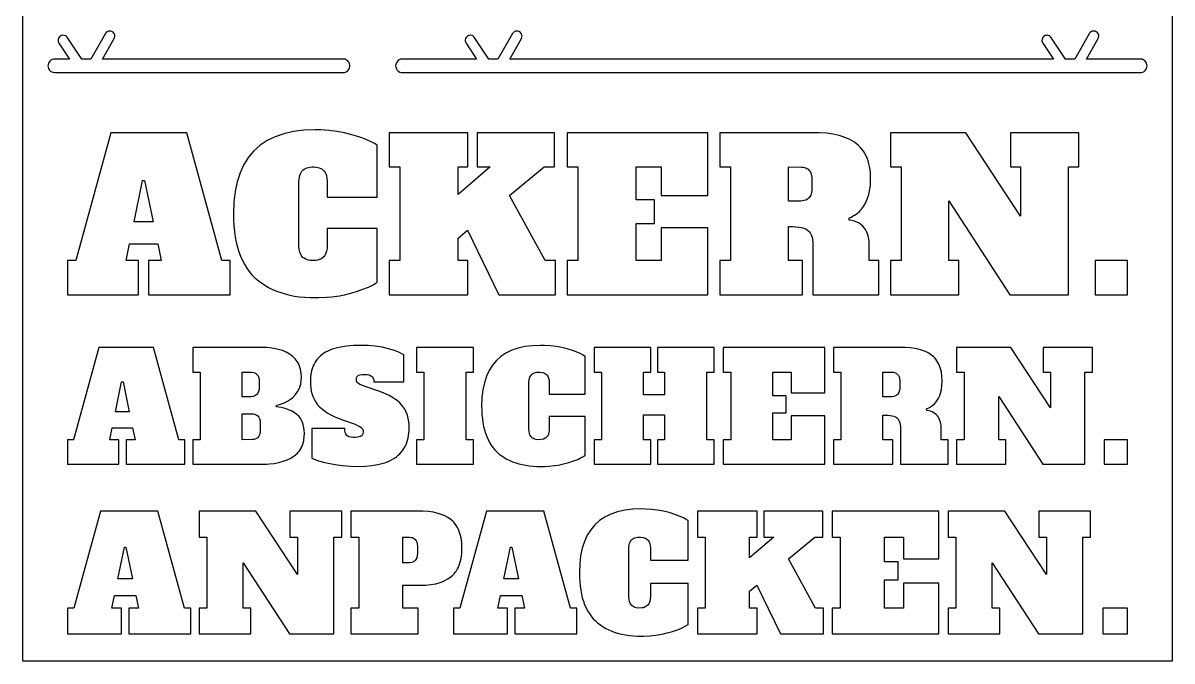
# Model space of a CAD drawing. Header units: millimetres. Extents: x 0 to 254, y 0 to 311.
# Drawn here: x 0.5 to 254.1, y 0.5 to 141.4 of the extents above; entities that cross this region are included whole.
import ezdxf

# ---------------------------------------------------------------- set-up
doc = ezdxf.new("R2010")
doc.units = ezdxf.units.MM

msp = doc.modelspace()

# ---------------------------------------------------------------- linework, layer by layer
at = {"layer": 'ENTGITTERRAHMEN'}
msp.add_lwpolyline([(0.5, 311.496), (254.105, 311.496), (254.105, 0.5), (0.5, 0.5)], close=True, dxfattribs=at)
at = {"layer": 'MOTIV'}
for points in [[(20.124, 139.481), (19.807, 139.57), (19.587, 139.577), (19.37, 139.54), (19.068, 139.407), (18.818, 139.193), (18.69, 139.013), (15.483, 133.402), (13.465, 133.402), (10.238, 138.232), (10.083, 138.388), (9.9, 138.51), (9.59, 138.622), (9.261, 138.638), (8.941, 138.558), (8.746, 138.455), (8.576, 138.315), (8.436, 138.145), (8.332, 137.951), (8.268, 137.74), (8.246, 137.521), (8.294, 137.195), (8.435, 136.897), (10.765, 133.402), (7.498, 133.402), (7.205, 133.373), (6.924, 133.288), (6.666, 133.15), (6.439, 132.963), (6.252, 132.736), (6.114, 132.477), (6.029, 132.197), (6, 131.904), (6.029, 131.612), (6.114, 131.331), (6.34, 130.954), (6.666, 130.659), (7.063, 130.471), (7.498, 130.407), (71.144, 130.407), (71.436, 130.436), (71.717, 130.521), (72.094, 130.747), (72.302, 130.954), (72.465, 131.198), (72.577, 131.47), (72.634, 131.758), (72.634, 132.051), (72.577, 132.339), (72.465, 132.61), (72.302, 132.854), (72.094, 133.062), (71.85, 133.225), (71.579, 133.337), (71.144, 133.402), (18.071, 133.402), (20.64, 137.899), (20.73, 138.1), (20.788, 138.424), (20.749, 138.752), (20.616, 139.054), (20.402, 139.304)], [(110.407, 139.144), (110.256, 139.304), (109.978, 139.481), (109.661, 139.57), (109.441, 139.577), (109.223, 139.54), (108.922, 139.407), (108.748, 139.273), (108.544, 139.013), (105.337, 133.402), (103.319, 133.402), (100.092, 138.232), (99.848, 138.453), (99.654, 138.557), (99.334, 138.638), (99.005, 138.622), (98.794, 138.558), (98.6, 138.455), (98.43, 138.315), (98.29, 138.145), (98.186, 137.951), (98.106, 137.631), (98.105, 137.411), (98.148, 137.195), (98.289, 136.897), (100.619, 133.402), (84.101, 133.395), (83.813, 133.337), (83.542, 133.225), (83.298, 133.062), (83.002, 132.736), (82.864, 132.477), (82.779, 132.197), (82.75, 131.904), (82.779, 131.612), (82.927, 131.198), (83.09, 130.954), (83.298, 130.747), (83.675, 130.521), (83.955, 130.436), (84.248, 130.407), (247.107, 130.407), (247.4, 130.436), (247.681, 130.521), (247.939, 130.659), (248.166, 130.845), (248.353, 131.072), (248.491, 131.331), (248.576, 131.612), (248.605, 131.904), (248.576, 132.197), (248.491, 132.477), (248.353, 132.736), (248.166, 132.963), (247.813, 133.225), (247.542, 133.337), (247.254, 133.395), (235.217, 133.402), (237.787, 137.899), (237.907, 138.206), (237.934, 138.424), (237.919, 138.644), (237.861, 138.856), (237.7, 139.144), (237.549, 139.304), (237.369, 139.431), (237.168, 139.521), (236.843, 139.579), (236.516, 139.54), (236.31, 139.461), (236.04, 139.273), (235.896, 139.106), (232.63, 133.402), (230.611, 133.402), (227.385, 138.232), (227.229, 138.388), (227.046, 138.51), (226.736, 138.622), (226.517, 138.643), (226.298, 138.622), (226.087, 138.558), (225.804, 138.389), (225.649, 138.234), (225.526, 138.051), (225.415, 137.74), (225.398, 137.411), (225.441, 137.195), (225.581, 136.897), (227.912, 133.402), (107.924, 133.402), (110.494, 137.899), (110.614, 138.206), (110.642, 138.424), (110.626, 138.644), (110.524, 138.957)], [(26.022, 81.362), (26.022, 88.898), (23.264, 88.898), (24, 92.574), (30.249, 92.574), (30.984, 88.898), (28.227, 88.898), (28.227, 81.362), (46.241, 81.362), (46.241, 88.898), (44.403, 88.898), (36.637, 117.113), (19.91, 117.113), (12.144, 88.898), (10.305, 88.898), (10.305, 81.362)], [(48.154, 90.862), (48.514, 89.882), (48.923, 88.955), (49.379, 88.082), (49.884, 87.263), (50.437, 86.498), (51.038, 85.787), (51.686, 85.13), (52.38, 84.522), (53.113, 83.959), (53.888, 83.442), (54.702, 82.969), (55.558, 82.541), (56.454, 82.159), (57.39, 81.821), (58.367, 81.529), (59.385, 81.281), (60.443, 81.078), (61.542, 80.921), (62.681, 80.808), (63.861, 80.741), (65.696, 80.724), (67.499, 80.805), (68.67, 80.912), (70.379, 81.155), (71.487, 81.371), (72.569, 81.63), (74.121, 82.082), (75.511, 82.559), (76.736, 83.058), (77.793, 83.578), (78.684, 84.119), (78.684, 96.021), (67.655, 96.021), (67.655, 92.299), (67.619, 91.592), (67.512, 90.971), (67.332, 90.433), (67.081, 89.98), (66.874, 89.725), (66.503, 89.409), (66.216, 89.24), (65.897, 89.105), (65.547, 89.003), (65.164, 88.936), (64.75, 88.902), (64.311, 88.902), (63.897, 88.936), (63.514, 89.003), (63.163, 89.105), (62.844, 89.24), (62.557, 89.409), (62.302, 89.611), (61.979, 89.98), (61.728, 90.433), (61.601, 90.782), (61.469, 91.376), (61.41, 92.054), (61.41, 106.421), (61.441, 106.883), (61.505, 107.306), (61.601, 107.693), (61.728, 108.042), (61.888, 108.353), (62.079, 108.627), (62.302, 108.864), (62.557, 109.066), (62.844, 109.235), (63.163, 109.37), (63.514, 109.471), (63.897, 109.539), (64.311, 109.573), (64.75, 109.573), (65.164, 109.539), (65.547, 109.471), (65.897, 109.37), (66.216, 109.235), (66.503, 109.066), (66.758, 108.864), (66.982, 108.627), (67.173, 108.353), (67.332, 108.042), (67.46, 107.693), (67.591, 107.099), (67.651, 106.421), (67.655, 102.868), (78.684, 102.868), (78.684, 114.356), (78.12, 114.719), (77.478, 115.073), (76.369, 115.585), (75.533, 115.915), (74.618, 116.236), (73.101, 116.7), (71.467, 117.104), (69.777, 117.412), (68.029, 117.622), (66.225, 117.735), (64.99, 117.757), (62.508, 117.662), (60.211, 117.379), (58.097, 116.906), (56.167, 116.245), (54.421, 115.394), (52.858, 114.355), (51.48, 113.127), (50.285, 111.71), (49.274, 110.103), (48.447, 108.308), (47.803, 106.324), (47.344, 104.151), (47.068, 101.789), (46.976, 99.237), (47, 97.879), (47.072, 96.575), (47.192, 95.325), (47.361, 94.128), (47.577, 92.986), (47.841, 91.897)], [(100.742, 109.577), (103.637, 109.577), (96.514, 103.511), (96.514, 109.577), (98.72, 109.577), (98.72, 117.113), (81.349, 117.113), (81.349, 109.577), (83.647, 109.577), (83.647, 88.898), (81.349, 88.898), (81.349, 81.362), (98.72, 81.362), (98.72, 88.898), (96.514, 88.898), (96.514, 93.861), (98.628, 95.607), (105.521, 81.362), (118.066, 81.362), (118.066, 88.898), (115.768, 88.898), (107.864, 103.235), (115.538, 109.577), (117.836, 109.577), (117.836, 117.113), (100.742, 117.113)], [(135.804, 97.078), (139.848, 97.078), (139.848, 102.316), (135.804, 102.316), (135.804, 109.577), (141.364, 109.577), (141.364, 103.235), (151.658, 103.235), (151.658, 117.113), (120.639, 117.113), (120.639, 109.577), (122.937, 109.577), (122.937, 88.898), (120.639, 88.898), (120.639, 81.362), (151.658, 81.362), (151.658, 96.159), (141.364, 96.159), (141.364, 88.898), (135.804, 88.898)], [(169.488, 96.434), (170.331, 96.42), (171.087, 96.375), (171.757, 96.301), (172.34, 96.198), (172.839, 96.064), (173.276, 95.88), (173.658, 95.642), (173.985, 95.348), (174.257, 95), (174.476, 94.591), (174.646, 94.104), (174.767, 93.536), (174.84, 92.889), (174.864, 92.161), (174.864, 81.362), (189.431, 81.362), (189.431, 88.898), (187.272, 88.898), (187.272, 92.436), (187.249, 93.092), (187.181, 93.706), (187.069, 94.279), (186.911, 94.811), (186.709, 95.301), (186.461, 95.751), (186.169, 96.159), (185.831, 96.525), (185.448, 96.851), (185.021, 97.135), (184.548, 97.378), (184.03, 97.579), (183.468, 97.74), (182.86, 97.859), (182.814, 98.318), (183.137, 98.45), (183.75, 98.756), (184.041, 98.93), (184.589, 99.32), (185.095, 99.766), (185.331, 100.011), (185.557, 100.269), (185.976, 100.828), (186.352, 101.443), (186.523, 101.769), (186.827, 102.446), (187.188, 103.525), (187.365, 104.287), (187.536, 105.492), (187.593, 106.774), (187.577, 107.54), (187.529, 108.274), (187.45, 108.978), (187.338, 109.651), (187.195, 110.293), (187.019, 110.904), (186.812, 111.484), (186.573, 112.033), (186.302, 112.551), (185.999, 113.038), (185.664, 113.495), (185.297, 113.92), (184.899, 114.314), (184.468, 114.678), (184.008, 115.013), (183.518, 115.324), (183, 115.61), (182.454, 115.871), (181.879, 116.107), (181.275, 116.318), (180.643, 116.504), (179.982, 116.666), (179.292, 116.803), (177.827, 117.001), (176.248, 117.101), (175.416, 117.113), (154.323, 117.113), (154.323, 109.577), (156.621, 109.577), (156.621, 88.898), (154.323, 88.898), (154.323, 81.362), (172.521, 81.362), (172.521, 88.898), (169.488, 88.898)], [(194.302, 109.577), (194.302, 88.898), (192.005, 88.898), (192.005, 81.362), (207.077, 81.362), (207.077, 88.898), (204.872, 88.898), (204.872, 102.087), (218.336, 81.362), (231.249, 81.362), (231.249, 109.577), (233.546, 109.577), (233.546, 117.113), (218.474, 117.113), (218.474, 109.577), (220.68, 109.577), (220.68, 98.686), (208.594, 117.113), (192.005, 117.113), (192.005, 109.577)], [(173.275, 109.344), (173.533, 109.214), (173.764, 109.054), (173.968, 108.865), (174.145, 108.645), (174.294, 108.392), (174.468, 107.951), (174.549, 107.617), (174.604, 107.249), (174.634, 106.636), (174.634, 104.982), (174.604, 104.369), (174.549, 104.001), (174.468, 103.666), (174.359, 103.364), (174.223, 103.095), (173.968, 102.753), (173.652, 102.48), (173.275, 102.273), (172.836, 102.131), (172.51, 102.073), (172.156, 102.044), (169.488, 102.041), (169.488, 109.577), (172.336, 109.562), (172.676, 109.519), (172.989, 109.446)], [(29.238, 97.445), (25.011, 97.445), (26.895, 106.59), (27.354, 106.59)], [(237.131, 81.362), (244.3, 81.362), (244.3, 88.898), (237.131, 88.898)], [(10.305, 43.923), (21.647, 43.923), (21.647, 49.361), (19.657, 49.361), (20.188, 52.014), (24.698, 52.014), (25.229, 49.361), (23.239, 49.361), (23.239, 43.923), (36.239, 43.923), (36.239, 49.361), (34.912, 49.361), (29.308, 69.723), (17.236, 69.723), (11.632, 49.361), (10.305, 49.361)], [(54.904, 43.996), (55.97, 44.128), (56.973, 44.325), (57.913, 44.587), (58.359, 44.743), (58.788, 44.916), (59.601, 45.309), (60.344, 45.77), (60.678, 46.029), (60.985, 46.306), (61.266, 46.603), (61.52, 46.919), (61.747, 47.254), (61.948, 47.608), (62.121, 47.981), (62.268, 48.373), (62.389, 48.785), (62.482, 49.215), (62.589, 50.134), (62.603, 50.621), (62.564, 51.509), (62.448, 52.316), (62.362, 52.689), (62.13, 53.374), (61.821, 53.978), (61.436, 54.5), (60.973, 54.941), (60.44, 55.306), (59.881, 55.624), (59.303, 55.9), (58.4, 56.236), (57.455, 56.477), (56.468, 56.624), (56.468, 56.955), (57.138, 57.125), (57.994, 57.439), (58.872, 57.867), (59.557, 58.31), (60.037, 58.713), (60.632, 59.345), (61.172, 60.085), (61.499, 60.708), (61.669, 61.154), (61.802, 61.626), (61.93, 62.38), (61.973, 63.19), (61.925, 64.06), (61.783, 64.871), (61.546, 65.622), (61.215, 66.314), (60.788, 66.946), (60.539, 67.24), (59.971, 67.783), (59.31, 68.265), (58.573, 68.679), (57.76, 69.024), (56.874, 69.3), (55.913, 69.507), (55.404, 69.585), (54.332, 69.688), (53.184, 69.723), (37.963, 69.723), (37.963, 64.284), (39.621, 64.284), (39.621, 49.361), (37.963, 49.361), (37.963, 43.923), (53.184, 43.923), (54.347, 43.955)], [(71.083, 43.637), (72.817, 43.503), (74.607, 43.458), (76.117, 43.502), (77.519, 43.634), (78.813, 43.854), (79.42, 43.997), (80.553, 44.349), (81.079, 44.558), (81.578, 44.789), (82.051, 45.042), (82.496, 45.317), (82.915, 45.614), (83.305, 45.932), (83.667, 46.272), (84, 46.632), (84.303, 47.013), (84.578, 47.416), (84.824, 47.839), (85.041, 48.283), (85.229, 48.749), (85.388, 49.235), (85.519, 49.742), (85.62, 50.27), (85.692, 50.82), (85.736, 51.39), (85.742, 52.416), (85.717, 52.838), (85.619, 53.647), (85.455, 54.408), (85.348, 54.771), (85.085, 55.46), (84.757, 56.101), (84.363, 56.694), (84.142, 56.972), (83.643, 57.502), (83.067, 58.003), (82.75, 58.243), (82.057, 58.701), (81.286, 59.129), (79.983, 59.717), (79.018, 60.073), (75.833, 61.171), (75.308, 61.374), (74.883, 61.572), (74.491, 61.813), (74.322, 61.972), (74.234, 62.091), (74.138, 62.286), (74.099, 62.428), (74.079, 62.747), (74.13, 63.061), (74.212, 63.255), (74.381, 63.459), (74.554, 63.572), (74.861, 63.684), (75.264, 63.755), (75.762, 63.786), (76.184, 63.778), (76.446, 63.753), (76.908, 63.652), (77.285, 63.482), (77.443, 63.372), (77.579, 63.245), (77.789, 62.941), (77.915, 62.569), (77.957, 62.129), (84.589, 62.129), (84.589, 68.065), (84.124, 68.332), (83.619, 68.583), (82.489, 69.039), (81.199, 69.433), (79.762, 69.761), (78.255, 69.998), (76.692, 70.14), (75.072, 70.187), (73.427, 70.146), (71.922, 70.021), (70.557, 69.813), (69.927, 69.677), (68.773, 69.344), (68.248, 69.147), (67.758, 68.928), (67.304, 68.689), (66.884, 68.429), (66.499, 68.148), (66.145, 67.847), (65.817, 67.527), (65.516, 67.188), (65.24, 66.829), (64.991, 66.452), (64.768, 66.055), (64.572, 65.64), (64.401, 65.205), (64.257, 64.751), (64.139, 64.278), (63.982, 63.275), (63.942, 62.745), (63.929, 62.195), (63.962, 61.303), (64.003, 60.877), (64.134, 60.067), (64.331, 59.31), (64.594, 58.607), (64.75, 58.277), (65.111, 57.655), (65.538, 57.088), (66.039, 56.558), (66.322, 56.301), (66.951, 55.801), (67.297, 55.559), (67.664, 55.322), (68.462, 54.863), (69.344, 54.425), (70.312, 54.007), (70.827, 53.805), (73.827, 52.753), (74.357, 52.528), (74.873, 52.25), (75.171, 52.031), (75.424, 51.739), (75.567, 51.41), (75.6, 51.03), (75.545, 50.709), (75.417, 50.439), (75.216, 50.22), (75.015, 50.09), (74.664, 49.962), (74.339, 49.899), (73.823, 49.86), (73.344, 49.868), (72.9, 49.918), (72.526, 50.01), (72.222, 50.145), (71.988, 50.323), (71.76, 50.634), (71.639, 50.928), (71.545, 51.401), (71.523, 51.815), (64.228, 51.815), (64.228, 45.249), (65.484, 44.771), (66.73, 44.415), (68.19, 44.084), (69.82, 43.796)], [(99.944, 69.723), (87.342, 69.723), (87.342, 64.284), (89, 64.284), (89, 49.361), (87.342, 49.361), (87.342, 43.923), (99.944, 43.923), (99.944, 49.361), (98.285, 49.361), (98.285, 64.284), (99.944, 64.284)], [(102.359, 51.526), (102.584, 50.779), (102.844, 50.071), (103.139, 49.402), (103.469, 48.772), (103.833, 48.181), (104.232, 47.629), (104.665, 47.116), (105.133, 46.642), (105.634, 46.203), (106.163, 45.797), (106.722, 45.424), (107.31, 45.083), (107.927, 44.774), (108.574, 44.498), (109.25, 44.254), (109.955, 44.043), (110.689, 43.864), (111.453, 43.718), (112.246, 43.605), (113.068, 43.523), (113.92, 43.475), (114.8, 43.458), (115.682, 43.474), (116.545, 43.521), (117.806, 43.649), (118.623, 43.774), (119.815, 44.019), (120.962, 44.331), (122.006, 44.67), (122.929, 45.025), (123.732, 45.395), (124.201, 45.65), (124.616, 45.912), (124.616, 54.501), (116.657, 54.501), (116.657, 51.815), (116.631, 51.306), (116.585, 51), (116.473, 50.592), (116.309, 50.244), (116.094, 49.958), (115.921, 49.8), (115.725, 49.666), (115.389, 49.51), (114.86, 49.389), (114.244, 49.364), (113.669, 49.437), (113.416, 49.51), (113.186, 49.608), (112.979, 49.73), (112.794, 49.876), (112.561, 50.142), (112.38, 50.469), (112.288, 50.721), (112.193, 51.149), (112.15, 51.639), (112.15, 62.007), (112.219, 62.646), (112.38, 63.176), (112.495, 63.401), (112.633, 63.599), (112.794, 63.77), (112.979, 63.916), (113.186, 64.038), (113.416, 64.135), (113.945, 64.257), (114.561, 64.281), (115.136, 64.208), (115.389, 64.135), (115.619, 64.038), (115.826, 63.916), (116.01, 63.77), (116.171, 63.599), (116.309, 63.401), (116.424, 63.176), (116.516, 62.925), (116.611, 62.496), (116.654, 62.007), (116.657, 59.443), (124.616, 59.443), (124.616, 67.733), (123.985, 68.124), (123.493, 68.375), (122.946, 68.62), (122.019, 68.975), (120.587, 69.424), (119.408, 69.716), (118.188, 69.938), (116.927, 70.09), (115.625, 70.172), (114.734, 70.187), (112.943, 70.119), (111.285, 69.914), (109.76, 69.574), (108.367, 69.096), (107.107, 68.483), (105.979, 67.733), (104.984, 66.846), (104.122, 65.823), (103.392, 64.664), (102.795, 63.369), (102.331, 61.937), (102, 60.368), (101.801, 58.664), (101.734, 56.823), (101.752, 55.843), (101.804, 54.901), (101.89, 53.999), (102.012, 53.136), (102.168, 52.311)], [(137.483, 59.244), (137.483, 64.284), (139.075, 64.284), (139.075, 69.723), (126.54, 69.723), (126.54, 64.284), (128.198, 64.284), (128.198, 49.361), (126.54, 49.361), (126.54, 43.923), (139.075, 43.923), (139.075, 49.361), (137.483, 49.361), (137.483, 54.833), (142.126, 54.833), (142.126, 49.361), (140.534, 49.361), (140.534, 43.923), (153.07, 43.923), (153.07, 49.361), (151.412, 49.361), (151.412, 64.284), (153.07, 64.284), (153.07, 69.723), (140.534, 69.723), (140.534, 64.284), (142.126, 64.284), (142.126, 59.244)], [(166.003, 55.264), (168.921, 55.264), (168.921, 59.045), (166.003, 59.045), (166.003, 64.284), (170.016, 64.284), (170.016, 59.708), (177.444, 59.708), (177.444, 69.723), (155.059, 69.723), (155.059, 64.284), (156.718, 64.284), (156.718, 49.361), (155.059, 49.361), (155.059, 43.923), (177.444, 43.923), (177.444, 54.601), (170.016, 54.601), (170.016, 49.361), (166.003, 49.361)], [(190.311, 49.361), (190.311, 54.8), (191.465, 54.757), (192.37, 54.629), (192.73, 54.532), (193.045, 54.4), (193.321, 54.228), (193.557, 54.016), (193.753, 53.765), (193.911, 53.47), (194.034, 53.118), (194.121, 52.709), (194.174, 52.241), (194.191, 51.716), (194.191, 43.923), (204.704, 43.923), (204.704, 49.361), (203.145, 49.361), (203.129, 52.388), (203.08, 52.831), (202.999, 53.245), (202.885, 53.628), (202.739, 53.982), (202.56, 54.306), (202.349, 54.601), (202.105, 54.866), (201.829, 55.1), (201.521, 55.305), (201.18, 55.481), (200.806, 55.626), (200.4, 55.742), (199.961, 55.828), (199.928, 56.16), (200.604, 56.475), (201.209, 56.882), (201.745, 57.381), (202.21, 57.971), (202.482, 58.415), (202.824, 59.138), (203.007, 59.651), (203.213, 60.467), (203.336, 61.337), (203.377, 62.261), (203.331, 63.344), (203.193, 64.338), (202.963, 65.242), (202.813, 65.661), (202.641, 66.057), (202.445, 66.431), (202.227, 66.782), (201.985, 67.112), (201.72, 67.419), (201.433, 67.703), (201.122, 67.965), (200.436, 68.432), (199.668, 68.826), (198.818, 69.149), (197.884, 69.4), (197.387, 69.499), (196.33, 69.642), (195.19, 69.714), (194.589, 69.723), (179.368, 69.723), (179.368, 64.284), (181.026, 64.284), (181.026, 49.361), (179.368, 49.361), (179.368, 43.923), (192.5, 43.923), (192.5, 49.361)], [(206.561, 64.284), (208.219, 64.284), (208.219, 49.361), (206.561, 49.361), (206.561, 43.923), (217.438, 43.923), (217.438, 49.361), (215.846, 49.361), (215.846, 58.879), (225.563, 43.923), (234.881, 43.923), (234.881, 64.284), (236.54, 64.284), (236.54, 69.723), (225.662, 69.723), (225.662, 64.284), (227.254, 64.284), (227.254, 56.425), (218.532, 69.723), (206.561, 69.723)], [(52.14, 63.77), (52.375, 63.429), (52.532, 62.993), (52.599, 62.604), (52.621, 62.162), (52.621, 60.968), (52.599, 60.526), (52.501, 60.019), (52.324, 59.607), (52.14, 59.36), (51.912, 59.163), (51.639, 59.014), (51.323, 58.911), (50.832, 58.848), (48.907, 58.846), (48.907, 64.284), (50.962, 64.274), (51.433, 64.19), (51.826, 64.022)], [(192.838, 64.19), (193.23, 64.022), (193.473, 63.841), (193.728, 63.523), (193.868, 63.223), (193.964, 62.87), (194.015, 62.463), (194.025, 60.968), (194.015, 60.667), (193.964, 60.26), (193.827, 59.801), (193.611, 59.436), (193.473, 59.289), (193.23, 59.108), (193.044, 59.014), (192.727, 58.911), (192.367, 58.856), (190.311, 58.846), (190.311, 64.284), (192.237, 64.282), (192.612, 64.242)], [(22.609, 62.129), (23.968, 55.529), (20.917, 55.529), (22.277, 62.129)], [(51.665, 54.971), (51.967, 54.853), (52.301, 54.622), (52.556, 54.304), (52.696, 54.004), (52.814, 53.521), (52.853, 52.943), (52.843, 51.183), (52.792, 50.776), (52.696, 50.422), (52.556, 50.122), (52.438, 49.952), (52.301, 49.804), (52.058, 49.623), (51.872, 49.529), (51.555, 49.427), (51.194, 49.372), (48.907, 49.361), (48.907, 55.065), (51.064, 55.063), (51.32, 55.042)], [(239.126, 49.361), (239.126, 43.923), (244.3, 43.923), (244.3, 49.361)], [(22.218, 6.484), (22.218, 12.196), (20.128, 12.196), (20.685, 14.982), (25.422, 14.982), (25.979, 12.196), (23.89, 12.196), (23.89, 6.484), (37.543, 6.484), (37.543, 12.196), (36.15, 12.196), (30.264, 33.582), (17.585, 33.582), (11.699, 12.196), (10.305, 12.196), (10.305, 6.484)], [(39.354, 27.87), (41.096, 27.87), (41.096, 12.196), (39.354, 12.196), (39.354, 6.484), (50.779, 6.484), (50.779, 12.196), (49.107, 12.196), (49.107, 22.192), (59.313, 6.484), (69.1, 6.484), (69.1, 27.87), (70.842, 27.87), (70.842, 33.582), (59.417, 33.582), (59.417, 27.87), (61.089, 27.87), (61.089, 19.615), (51.928, 33.582), (39.354, 33.582)], [(88.153, 17.211), (89.393, 17.251), (90.547, 17.369), (91.614, 17.567), (92.594, 17.843), (93.051, 18.01), (93.487, 18.198), (94.294, 18.632), (95.014, 19.145), (95.341, 19.433), (95.643, 19.746), (95.921, 20.083), (96.174, 20.444), (96.404, 20.83), (96.609, 21.24), (96.791, 21.674), (96.948, 22.133), (97.081, 22.616), (97.189, 23.123), (97.334, 24.211), (97.371, 24.792), (97.371, 26.002), (97.334, 26.582), (97.189, 27.67), (97.081, 28.177), (96.948, 28.661), (96.791, 29.119), (96.609, 29.554), (96.404, 29.964), (96.174, 30.349), (95.921, 30.711), (95.643, 31.048), (95.341, 31.361), (95.014, 31.649), (94.294, 32.162), (93.487, 32.596), (93.051, 32.783), (92.115, 33.099), (91.614, 33.227), (91.091, 33.335), (89.981, 33.493), (88.784, 33.572), (88.153, 33.582), (72.862, 33.582), (72.862, 27.87), (74.603, 27.87), (74.603, 12.196), (72.862, 12.196), (72.862, 6.484), (87.7, 6.484), (87.7, 12.196), (84.356, 12.196), (84.356, 17.211)], [(107.414, 12.196), (105.324, 12.196), (105.882, 14.982), (110.619, 14.982), (111.176, 12.196), (109.086, 12.196), (109.086, 6.484), (122.74, 6.484), (122.74, 12.196), (121.346, 12.196), (115.46, 33.582), (102.782, 33.582), (96.895, 12.196), (95.502, 12.196), (95.502, 6.484), (107.414, 6.484)], [(124.189, 13.685), (124.463, 12.941), (124.772, 12.239), (125.118, 11.577), (125.501, 10.957), (125.92, 10.377), (126.375, 9.838), (126.867, 9.34), (127.393, 8.879), (127.949, 8.453), (128.536, 8.06), (129.153, 7.702), (129.802, 7.378), (130.481, 7.088), (131.191, 6.832), (131.931, 6.61), (132.702, 6.422), (133.505, 6.269), (134.337, 6.149), (135.201, 6.064), (136.095, 6.013), (137.486, 6), (138.853, 6.061), (140.177, 6.196), (141.036, 6.327), (141.875, 6.49), (142.695, 6.687), (143.871, 7.029), (144.926, 7.391), (145.854, 7.769), (146.655, 8.163), (147.33, 8.573), (147.33, 17.595), (138.971, 17.595), (138.971, 14.773), (138.944, 14.238), (138.895, 13.917), (138.778, 13.488), (138.605, 13.123), (138.379, 12.823), (138.197, 12.656), (137.992, 12.516), (137.639, 12.353), (137.373, 12.276), (137.083, 12.225), (136.436, 12.199), (135.832, 12.276), (135.566, 12.353), (135.324, 12.455), (135.107, 12.583), (134.914, 12.736), (134.669, 13.016), (134.536, 13.238), (134.382, 13.624), (134.282, 14.074), (134.237, 14.588), (134.237, 25.478), (134.309, 26.149), (134.382, 26.442), (134.479, 26.706), (134.599, 26.942), (134.744, 27.15), (134.914, 27.329), (135.107, 27.483), (135.324, 27.611), (135.566, 27.713), (135.832, 27.79), (136.122, 27.841), (136.769, 27.867), (137.373, 27.79), (137.639, 27.713), (137.88, 27.611), (138.098, 27.483), (138.291, 27.329), (138.46, 27.15), (138.605, 26.942), (138.726, 26.706), (138.823, 26.442), (138.923, 25.992), (138.968, 25.478), (138.971, 22.784), (147.33, 22.784), (147.33, 31.492), (146.903, 31.767), (146.416, 32.035), (145.576, 32.424), (144.602, 32.797), (143.098, 33.269), (141.86, 33.575), (140.579, 33.808), (139.254, 33.967), (137.886, 34.053), (136.951, 34.07), (135.07, 33.998), (133.328, 33.783), (131.726, 33.425), (130.263, 32.924), (128.94, 32.279), (127.755, 31.491), (126.71, 30.56), (125.805, 29.486), (125.038, 28.269), (124.412, 26.908), (123.924, 25.404), (123.576, 23.757), (123.367, 21.966), (123.297, 20.033), (123.315, 19.003), (123.37, 18.015), (123.461, 17.067), (123.588, 16.16), (123.752, 15.294), (123.953, 14.469)], [(164.049, 27.87), (166.243, 27.87), (160.845, 23.272), (160.845, 27.87), (162.517, 27.87), (162.517, 33.582), (149.35, 33.582), (149.35, 27.87), (151.092, 27.87), (151.092, 12.196), (149.35, 12.196), (149.35, 6.484), (162.517, 6.484), (162.517, 12.196), (160.845, 12.196), (160.845, 15.958), (162.447, 17.281), (167.672, 6.484), (177.18, 6.484), (177.18, 12.196), (175.439, 12.196), (169.448, 23.063), (175.265, 27.87), (177.006, 27.87), (177.006, 33.582), (164.049, 33.582)], [(190.625, 12.196), (190.625, 18.396), (193.69, 18.396), (193.69, 22.366), (190.625, 22.366), (190.625, 27.87), (194.84, 27.87), (194.84, 23.063), (202.642, 23.063), (202.642, 33.582), (179.131, 33.582), (179.131, 27.87), (180.872, 27.87), (180.872, 12.196), (179.131, 12.196), (179.131, 6.484), (202.642, 6.484), (202.642, 17.699), (194.84, 17.699), (194.84, 12.196)], [(204.662, 27.87), (206.403, 27.87), (206.403, 12.196), (204.662, 12.196), (204.662, 6.484), (216.086, 6.484), (216.086, 12.196), (214.415, 12.196), (214.415, 22.192), (224.62, 6.484), (234.408, 6.484), (234.408, 27.87), (236.149, 27.87), (236.149, 33.582), (224.725, 33.582), (224.725, 27.87), (226.396, 27.87), (226.396, 19.615), (217.236, 33.582), (204.662, 33.582)], [(24.656, 18.674), (21.451, 18.674), (22.879, 25.606), (23.228, 25.606)], [(86.901, 27.473), (87.055, 27.33), (87.249, 27.07), (87.396, 26.755), (87.496, 26.384), (87.558, 25.802), (87.56, 24.387), (87.519, 23.795), (87.396, 23.295), (87.189, 22.885), (87.055, 22.715), (86.901, 22.567), (86.726, 22.442), (86.53, 22.339), (86.313, 22.26), (85.819, 22.169), (84.356, 22.157), (84.356, 27.87), (85.819, 27.859), (86.197, 27.801), (86.424, 27.735), (86.726, 27.594)], [(106.648, 18.674), (108.076, 25.606), (108.424, 25.606), (109.852, 18.674)], [(238.866, 6.484), (244.3, 6.484), (244.3, 12.196), (238.866, 12.196)]]:
    msp.add_lwpolyline(points, close=True, dxfattribs=at)

doc.saveas('drawing.dxf')
